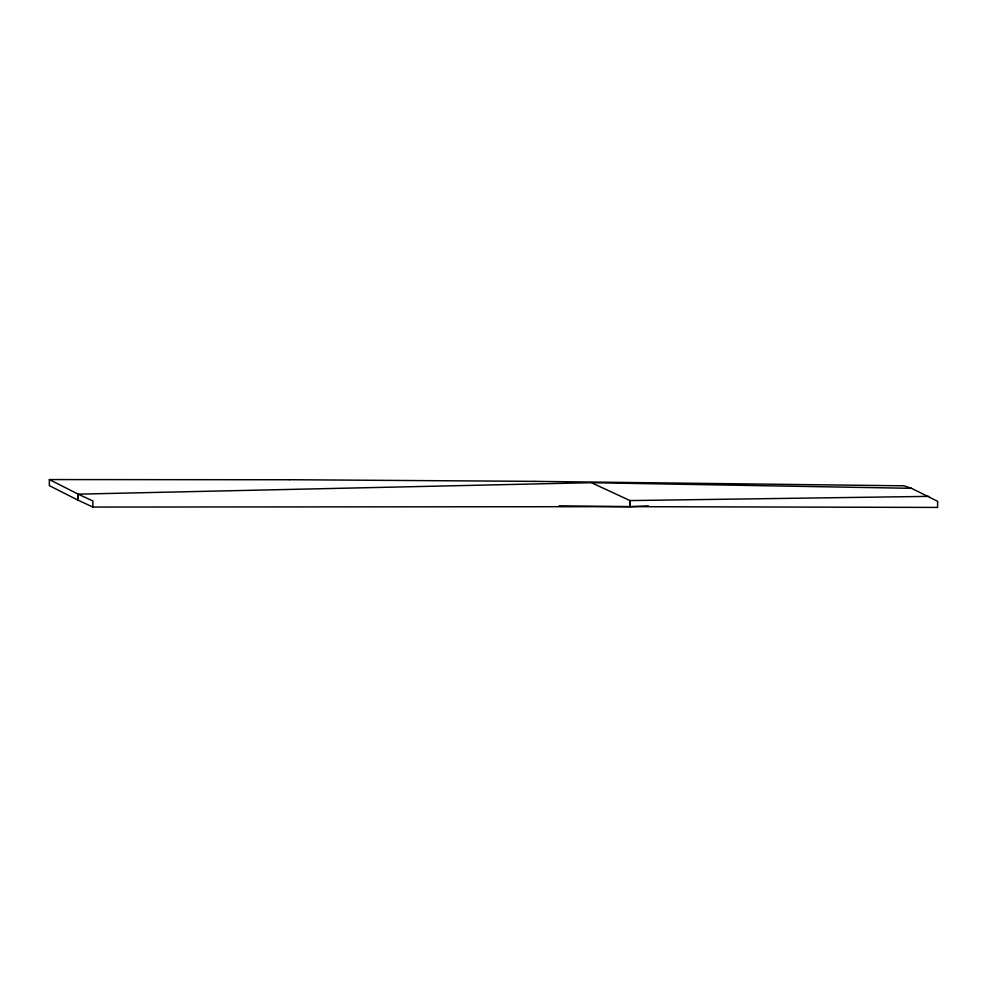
<?xml version="1.0" encoding="UTF-8"?>
<svg xmlns="http://www.w3.org/2000/svg" width="987" height="987" viewBox="0 0 987 987"><rect width="100%" height="100%" fill="white"/><g stroke="black" fill="none" stroke-linecap="round" stroke-linejoin="round"><path stroke-width="1.48" d="M92.852 507.059L92.864 500.964L78.195 494.154L78.183 500.249L49.35 485.653L49.375 479.571L78.207 494.166L78.183 500.249L92.852 507.059L629.916 506.664L937.588 507.429L937.65 501.334L911.494 488.318L903.956 485.814L534.288 481.36M648.373 505.862L629.916 506.664L559.024 505.837M78.195 494.154L590.991 482.692M928.853 496.375L629.977 500.569L591.373 482.692L911.494 488.318M49.375 479.571L289.685 479.756M289.697 479.719L534.288 481.36M629.928 500.569L629.916 506.664L629.977 500.569"/></g></svg>
